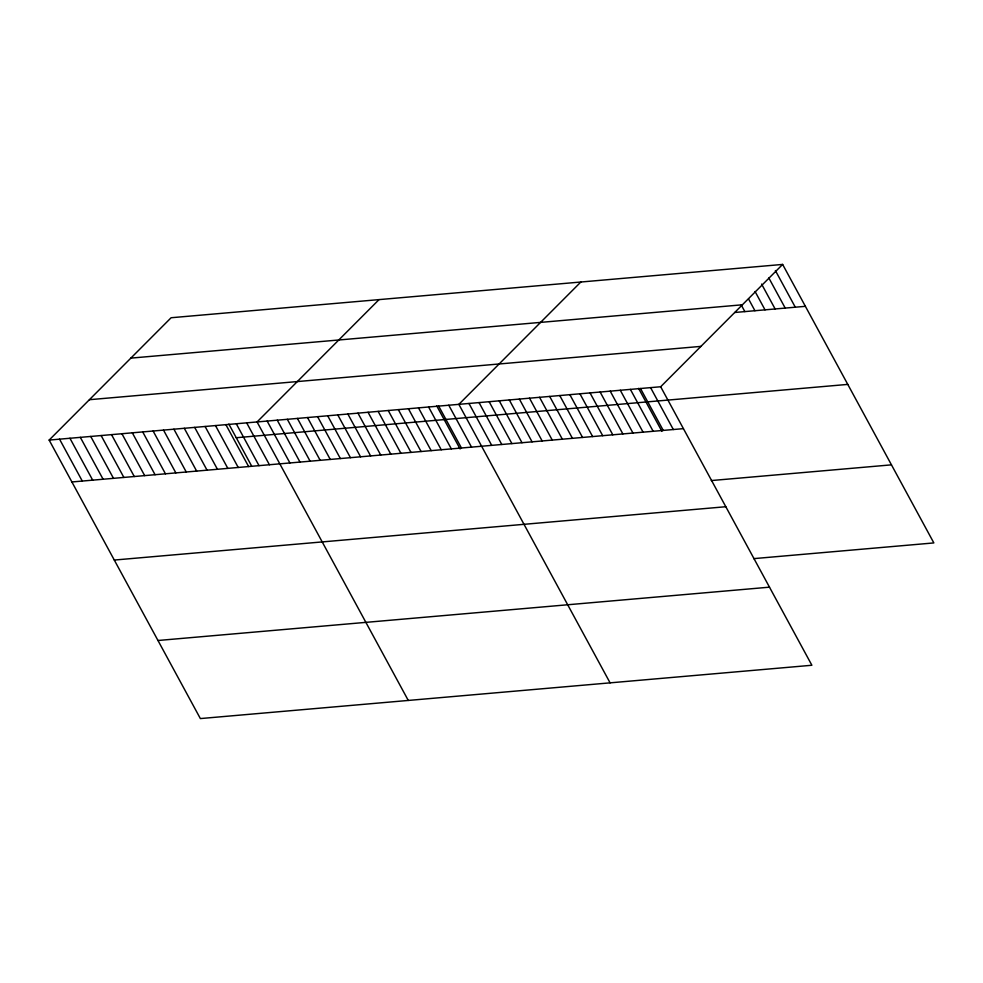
<?xml version="1.0" encoding="UTF-8"?>
<svg xmlns="http://www.w3.org/2000/svg" width="983" height="983" viewBox="0 0 983 983"><rect width="100%" height="100%" fill="white"/><g stroke="black" fill="none" stroke-linecap="round" stroke-linejoin="round"><path stroke-width="1.47" d="M49.15 440.077L660.674 386.749L811.884 665.258L200.36 718.573L49.15 440.077L171.116 317.742L782.64 264.427L933.85 542.923L753.666 558.639M379.033 299.618L257.067 421.94L408.277 700.449M580.83 282.023L458.864 404.345L610.087 682.853M660.674 386.749L782.64 264.427M130.862 358.119L742.386 304.791M734.756 312.483L805.384 306.327M89.404 399.7L700.916 346.385M236.252 437.73L847.776 384.402M71.894 481.965L683.418 428.649M711.274 480.564L891.458 464.848M114.298 560.052L725.81 506.724M157.968 640.498L769.492 587.17M775.39 270.546L795.296 307.212M768.853 277.968L785.208 308.084M761.604 284.087L775.12 308.969M755.067 291.509L765.02 309.842M748.542 298.943L754.932 310.726M741.293 305.062L744.844 311.611M650.586 387.634L673.33 429.534M640.486 388.506L663.242 430.407M638.569 388.371L661.928 431.365M630.398 389.391L653.154 431.291M620.31 390.276L643.066 432.164M610.222 391.148L632.966 433.048M600.134 392.033L622.878 433.933M590.046 392.905L612.79 434.805M579.945 393.79L602.702 435.69M569.857 394.674L592.614 436.563M559.769 395.547L582.526 437.447M549.681 396.432L572.425 438.332M539.593 397.304L562.337 439.204M529.505 398.189L552.249 440.089M519.405 399.073L542.161 440.962M509.317 399.946L532.073 441.846M499.229 400.831L521.985 442.731M489.141 401.703L511.885 443.603M479.053 402.588L501.797 444.488M468.965 403.472L491.709 445.36M448.776 405.229L471.533 447.13M438.688 406.102L461.445 448.002M436.771 405.967L460.118 448.961M428.6 406.987L451.344 448.887M418.512 407.871L441.256 449.759M408.424 408.744L431.168 450.644M398.324 409.628L421.08 451.529M388.236 410.501L410.992 452.401M378.148 411.386L400.904 453.286M368.06 412.27L390.804 454.158M357.972 413.143L380.716 455.043M347.884 414.027L370.628 455.928M337.783 414.9L360.54 456.8M327.695 415.784L350.452 457.685M317.607 416.669L340.364 458.557M307.519 417.542L330.263 459.442M297.431 418.426L320.175 460.327M287.343 419.299L310.087 461.199M277.243 420.183L299.999 462.084M267.155 421.068L289.911 462.956M246.672 422.85L269.416 464.75M236.276 423.759L259.021 465.659M228.855 424.091L251.513 465.819M225.881 424.656L248.625 466.556M215.486 425.565L238.23 467.466M205.091 426.475L227.835 468.375M194.695 427.384L217.44 469.284M184.3 428.293L207.044 470.181M173.905 429.19L196.649 471.09M163.51 430.099L186.254 472M153.115 431.009L175.859 472.909M142.707 431.918L165.463 473.818M132.312 432.815L155.068 474.715M121.917 433.724L144.673 475.625M111.521 434.633L134.278 476.534M101.126 435.543L123.883 477.443M90.731 436.44L113.487 478.34M80.336 437.349L103.092 479.249M69.94 438.258L92.697 480.159M59.545 439.168L82.289 481.068"/></g></svg>
